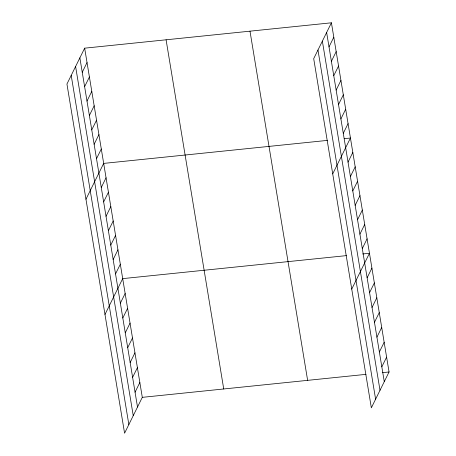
<?xml version="1.0" encoding="UTF-8"?>
<svg xmlns="http://www.w3.org/2000/svg" width="456" height="456" viewBox="0 0 456 456"><rect width="100%" height="100%" fill="white"/><g stroke="black" fill="none" stroke-linecap="round" stroke-linejoin="round"><path stroke-width="0.68" d="M84.656 48.171L66.941 84.024L124.579 433.2L142.3 397.347L84.656 48.171L331.421 22.8L389.059 371.976L371.344 407.829L313.7 58.653L331.421 22.8M82.245 72.265L87.033 62.575M84.622 86.668L89.41 76.978M86.999 101.072L91.793 91.382M89.382 115.476L94.17 105.786M91.759 129.88L96.547 120.19M94.135 144.278L98.924 134.594M96.512 158.682L101.3 148.998M85.962 199.249L103.677 163.402L327.368 140.402M101.266 187.49L106.054 177.806M103.643 201.894L108.437 192.204M106.026 216.298L110.814 206.608M108.403 230.702L113.191 221.012M110.779 245.106L115.567 235.416M113.156 259.51L117.944 249.82M115.533 273.913L120.321 264.224M104.983 314.48L122.698 278.627L346.389 255.628M120.361 303.154L125.149 293.47M122.812 317.997L127.6 308.307M125.263 332.84L130.051 323.15M127.709 347.677L132.496 337.987M130.159 362.52L134.947 352.83M132.611 377.357L137.398 367.667M135.061 392.2L139.849 382.51M329.01 46.894L333.798 37.204M331.387 61.298L336.175 51.608M333.763 75.702L338.551 66.012M336.14 90.106L340.934 80.416M338.523 104.509L343.311 94.819M340.9 118.908L345.688 109.223M343.277 133.312L348.065 123.627M332.726 173.879L350.442 138.031L344.337 138.658M348.031 162.119L352.819 152.435M350.407 176.523L355.195 166.839M352.784 190.927L357.572 181.237M355.167 205.331L359.955 195.641M357.544 219.735L362.332 210.045M359.921 234.139L364.709 224.449M362.298 248.543L367.086 238.853M351.747 289.11L369.463 253.257L362.68 253.958M367.126 277.789L371.914 268.099M369.577 292.627L374.365 282.937M372.022 307.469L376.81 297.779M374.473 322.306L379.261 312.616M376.924 337.149L381.712 327.459M379.375 351.986L384.163 342.296M381.826 366.829L386.614 357.139M142.3 397.347L365.991 374.353M382.276 372.677L389.059 371.976M326.633 32.49L384.271 381.666M322.363 41.12L380.008 390.302M317.969 50.017L375.607 399.194M249.991 31.173L307.629 380.35M166.087 39.797L223.731 388.979M79.868 57.861L137.507 407.037M75.599 66.49L133.243 415.672M71.204 75.388L128.849 424.564"/></g></svg>
